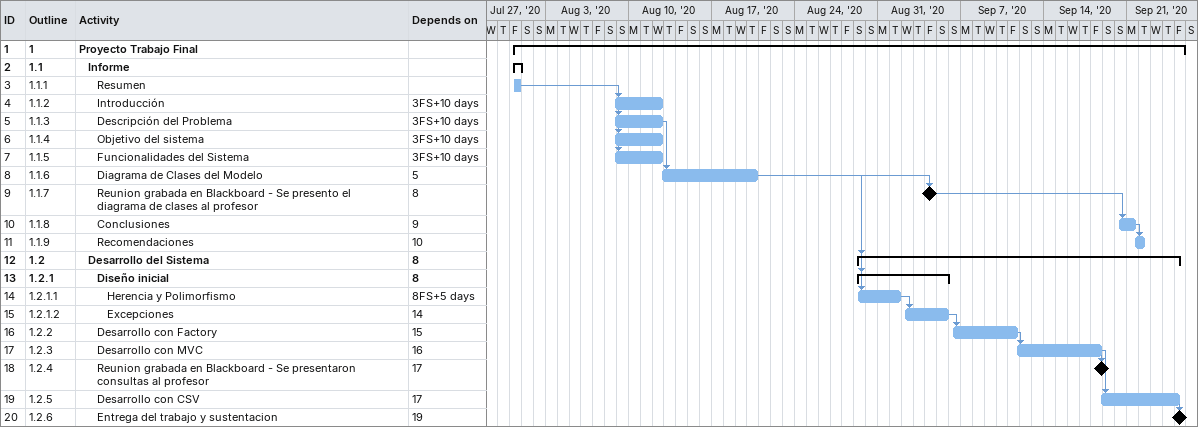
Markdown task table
| ID | WBS | Task | Start | Finish | Predecessors |
|---|---|---|---|---|---|
| 1 | 1 | **Proyecto Trabajo Final** | 2020-07-31 | 2020-09-25 |  |
| 2 | 1.1 | **Informe** | 2020-07-31 | 2020-07-31 |  |
| 3 | 1.1.1 | Resumen | 2020-07-31 | 2020-07-31 |  |
| 4 | 1.1.2 | Introducción | 2020-08-08 | 2020-08-12 | 3FS+10d |
| 5 | 1.1.3 | Descripción del Problema | 2020-08-08 | 2020-08-12 | 3FS+10d |
| 6 | 1.1.4 | Objetivo del sistema | 2020-08-08 | 2020-08-12 | 3FS+10d |
| 7 | 1.1.5 | Funcionalidades del Sistema | 2020-08-08 | 2020-08-12 | 3FS+10d |
| 8 | 1.1.6 | Diagrama de Clases del Modelo | 2020-08-12 | 2020-08-20 | 5 |
| 9 | 1.1.7 | Reunion grabada en Blackboard - Se presento el diagrama de clases al profesor (milestone) | 2020-09-04 | 2020-09-04 | 8 |
| 10 | 1.1.8 | Conclusiones | 2020-09-20 | 2020-09-21 | 9 |
| 11 | 1.1.9 | Recomendaciones | 2020-09-21 | 2020-09-22 | 10 |
| 12 | 1.2 | **Desarrollo del Sistema** | 2020-08-29 | 2020-09-25 | 8 |
| 13 | 1.2.1 | **Diseño inicial** | 2020-08-29 | 2020-09-05 | 8 |
| 14 | 1.2.1.1 | Herencia y Polimorfismo | 2020-08-29 | 2020-09-01 | 8FS+5d |
| 15 | 1.2.1.2 | Excepciones | 2020-09-02 | 2020-09-05 | 14 |
| 16 | 1.2.2 | Desarrollo con Factory | 2020-09-06 | 2020-09-11 | 15 |
| 17 | 1.2.3 | Desarrollo con MVC | 2020-09-11 | 2020-09-18 | 16 |
| 18 | 1.2.4 | Reunion grabada en Blackboard - Se presentaron consultas al profesor (milestone) | 2020-09-18 | 2020-09-18 | 17 |
| 19 | 1.2.5 | Desarrollo con CSV | 2020-09-18 | 2020-09-25 | 17 |
| 20 | 1.2.6 | Entrega del trabajo y sustentacion (milestone) | 2020-09-25 | 2020-09-25 | 19 |
